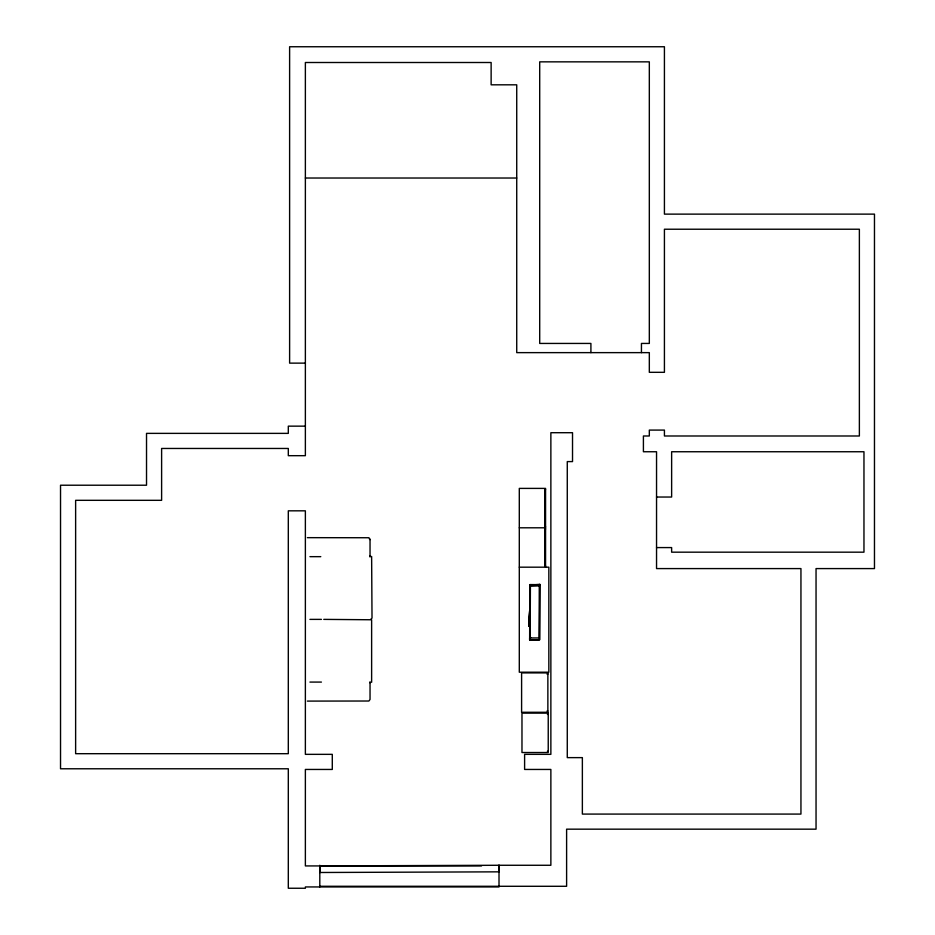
<?xml version="1.0" encoding="UTF-8"?>
<svg xmlns="http://www.w3.org/2000/svg" width="935" height="935" viewBox="0 0 935 935"><rect width="100%" height="100%" fill="white"/><g stroke="black" fill="none" stroke-linecap="round" stroke-linejoin="round"><path stroke-width="1.4" d="M529.865 586.748L529.865 586.046A14.761 12.459 89.5 0 0 529.841 585.181L539.811 584.352L539.565 639.785L529.806 640.194M529.853 640.019L529.993 639.154A11.349 9.572 89.6 0 0 530.028 638.126L530.262 586.724A11.968 10.098 89.6 0 0 530.239 585.953L530.005 584.574L539.787 584.655M529.654 638.137L529.654 638.839A17.286 14.586 89.5 0 1 529.631 639.645L539.565 639.785L539.752 584.34M530.087 613.64L530.203 613.044M529.713 640.031L529.806 639.75A20.722 17.485 89.5 0 0 529.829 639.154L529.993 639.154M529.642 639.891L529.841 585.181M529.888 584.702L529.993 584.994A21.119 17.823 89.5 0 1 530.04 585.953L530.239 585.953M371.627 682.34L371.627 619.765L323.767 619.379M370.143 682.608L369.828 682.702M530.087 611.887L530.192 612.507M370.704 619.379L372.013 618.07L371.627 556.418M530.098 637.506L530.706 637.483M305.371 178.024L516.728 178.024M305.371 363.131L289.616 363.131L289.616 46.75L664.423 46.75L664.423 214.127L874.47 214.127L874.47 568.585L816.045 568.585L816.045 829.17L566.61 829.17L566.61 886.287L319.805 886.287M305.371 426.15L288.307 426.15L288.307 433.373L146.526 433.373L146.526 485.218L60.53 485.218L60.53 768.78L288.307 768.78L288.307 888.25L305.371 888.25L305.371 886.941L499.009 886.941L499.009 865.272L550.867 865.272L550.867 769.447L524.605 769.447L524.605 754.346L550.867 754.346L550.867 432.706L572.524 432.706L572.524 461.598L567.276 461.598L567.276 757.63L582.365 757.63L582.365 814.081L800.944 814.081L800.944 568.585L656.545 568.585L656.545 451.745L643.409 451.745L643.409 435.99L649.322 435.99L649.322 430.088L664.423 430.088L664.423 435.99L859.37 435.99L859.37 229.227L664.423 229.227L664.423 372.317L649.322 372.317L649.322 352.635L516.728 352.635L516.728 84.816L491.132 84.816L491.132 62.505L305.371 62.505L305.371 455.684L288.307 455.684L288.307 448.461L161.615 448.461L161.615 500.318L75.63 500.318L75.63 753.692L288.307 753.692L288.307 510.826L305.371 510.826L305.371 754.346L332.287 754.346L332.287 769.447L305.371 769.447L305.371 865.927L481.537 865.927M545.561 489.648L544.719 489.648L544.719 526.545L545.561 526.545M656.545 497.034L671.634 497.034L671.634 451.745L863.963 451.745L863.963 552.176L671.634 552.176L671.634 547.583L656.545 547.583M519.299 527.796L545.561 527.796M545.561 529.046L544.719 529.046L544.719 565.932L545.561 565.932M307.358 537.66L368.904 537.742L370.038 539.296L370.038 557.026M370.143 556.15L369.828 556.056M309.929 556.664L320.787 556.664M519.299 567.183L548.833 567.183L548.833 672.207L519.299 672.207L519.299 488.397L545.561 488.397L545.561 567.183M530.133 601.988L528.941 625.047M309.929 619.379L321.43 619.379M547.033 674.147L547.863 674.147M309.929 682.082L321.43 682.082M307.358 701.098L368.904 701.016L370.038 699.462L370.038 681.732M547.033 711.032L547.863 711.032M547.407 714.387L548.237 714.387M547.407 751.284L548.237 751.284M369.383 538.969L370.038 539.624M641.445 352.635L641.445 343.437L649.322 343.437L649.322 61.85L539.705 61.85L539.705 343.437L590.908 343.437L590.908 352.635M319.805 865.272L319.805 886.941M539.273 585.848L539.144 637.951L530.157 637.974L530.402 586.28L539.273 585.848M530.192 600.901L528.883 626.205L530.192 600.901M499.009 865.272L319.805 865.927L319.84 872.495L499.033 871.841L499.009 865.272M547.863 672.896L521.601 672.896L521.601 712.283L547.863 712.283L547.863 672.896M548.237 713.136L521.975 713.136L521.975 752.523L548.237 752.523L548.237 713.136"/></g></svg>
